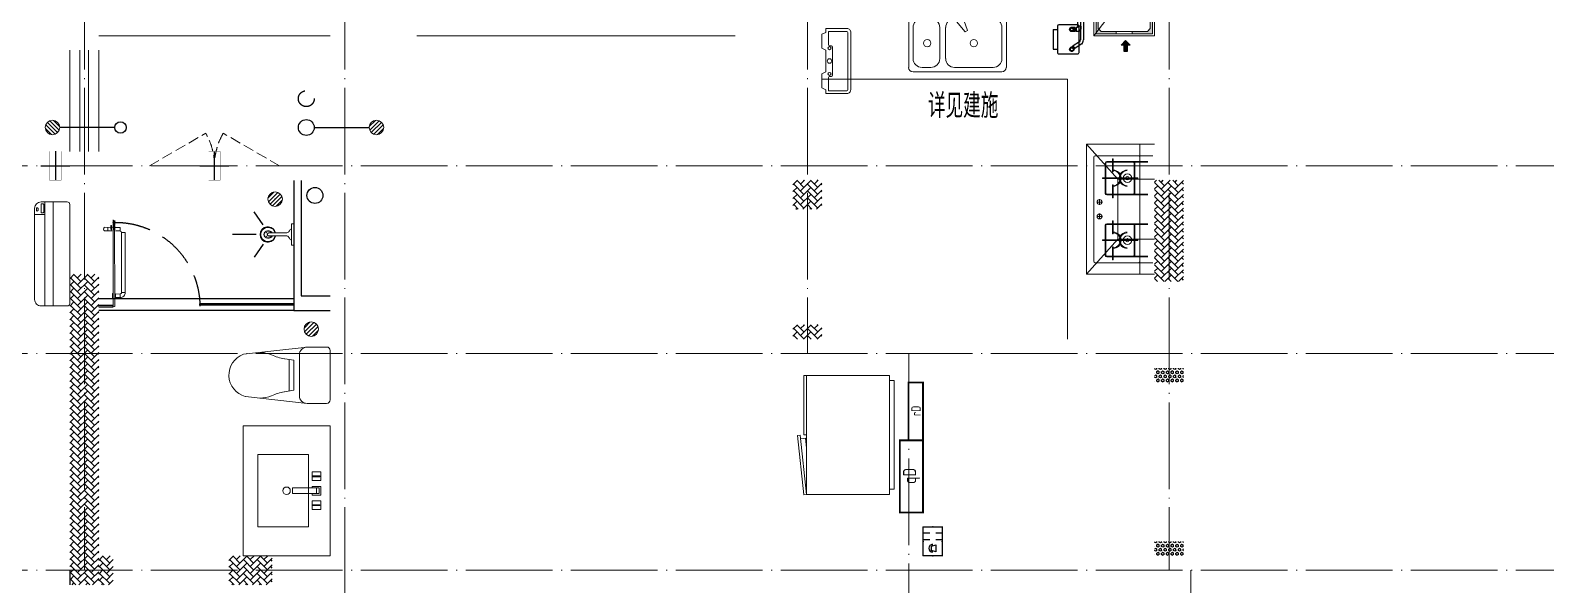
# Model space of a CAD drawing. Extents: x 27938 to 725830, y -209821 to 1628073.
# Drawn here: x 276543 to 287021, y 679457 to 683296 of the extents above; entities that cross this region are included whole.
import ezdxf
from ezdxf.enums import TextEntityAlignment as Align

# ---------------------------------------------------------------- set-up
doc = ezdxf.new("R2010")
doc.units = 0
doc.header["$LTSCALE"] = 1000
doc.header["$MEASUREMENT"] = 0
doc.linetypes.add('DASH', pattern=[0.35, 0.25, -0.1])
doc.linetypes.add('DOTE', pattern=[2.42, 2, -0.2, 0.02, -0.2])
for name, color, linetype in [('AH-FURNITURE', 1, 'Continuous'), ('EQUIP-安防', 3, 'Continuous'), ('IP-bath&kitchen-JOHNSON', 4, 'Continuous'), ('P-bath&kitchen-JOHNSON', 4, 'Continuous'), ('PUB_TEXT', 4, 'Continuous'), ('VPIPE-中水', 122, 'Continuous'), ('VPIPE-凝结', 150, 'Continuous'), ('VPIPE-废水', 31, 'Continuous'), ('VPIPE-雨水', 4, 'DASH'), ('保温', 6, 'Continuous'), ('建筑-排气道', 9, 'Continuous'), ('机电标识类', 1, 'Continuous')]:
    doc.layers.add(name, color=color, linetype=linetype)
for name, color, linetype, lineweight in [('DOTE', 19, 'DOTE', 9), ('EQUIP-消防', 3, 'Continuous', 20), ('LVTRY', 1, 'Continuous', 13), ('PUB_HATCH', 8, 'Continuous', 9), ('WINDOW', 144, 'Continuous', 15), ('平面-栏杆', 135, 'Continuous', 15), ('平面-看线', 45, 'Continuous', 15), ('平面-空调室内机', 176, 'Continuous', 9), ('平面-空调预留孔', 173, 'Continuous', 15), ('空调', 76, 'Continuous', 13), ('立面-洞口示意', 152, 'Continuous', 13)]:
    doc.layers.add(name, color=color, linetype=linetype, lineweight=lineweight)
doc.styles.add('_TCH_AXIS', font='COMPLEX', dxfattribs={"bigfont": 'GBCBIG'})
doc.styles.add('_TEL_DIM', font='SIMPLEX', dxfattribs={"width": 0.8, "height": 3.5, "bigfont": 'HZTXT'})
doc.styles.add('DIM_FONT', font='SIMPLEX.shx', dxfattribs={"width": 0.56})
doc.styles.add('房间名称', font='TSSDENG', dxfattribs={"width": 0.8, "bigfont": 'HZTXT'})

# ---------------------------------------------------------------- blocks, each defined once
blk = doc.blocks.new('rrrrrrrrrrrra')
for p, q in [((-112, 459), (-112, 324)), ((253, 484), (-87, 484)), ((278, 324), (278, 459)), ((-112, 324), (-64, -103)), ((278, 324), (228, -116)), ((-59, 271), (224, 271)), ((-21, 232), (-34, 154)), ((186, 232), (-21, 232)), ((186, 232), (199, 154)), ((191, 200), (-26, 200))]:
    blk.add_line(p, q)
for centre, radius, start, end in [((-87, 459), 25, 90, 180), ((253, 459), 25, 0, 90), ((-59, 324), 53.3, 180, 270), ((224, 324), 53.3, 270, 0), ((-323, 210), 294, 333.5369, 351.4828), ((488, 210), 294, 188.5172, 206.4631), ((149, -3), 224, 158.5202, 180), ((16, -3), 224, 0, 21.4798), ((84, -64), 153, 195.0773, 340.1181)]:
    blk.add_arc(centre, radius, start, end)
blk = doc.blocks.new('A$C1E0F638F')
for points in [[(500, 435), (500, 85), (0, 85), (0, 435)], [(270, 30), (230, 30), (230, 195), (270, 195)], [(120, 0), (180, 0), (180, 60), (120, 60)], [(147, 55), (153, 55), (153, 5), (147, 5)], [(230, 30), (270, 30), (270, 10), (230, 10)], [(380, 0), (320, 0), (320, 60), (380, 60)], [(353, 55), (347, 55), (347, 5), (353, 5)]]:
    blk.add_lwpolyline(points, close=True)
blk.add_lwpolyline([(270, 60), (280, 60), (280, 0), (220, 0), (220, 60), (230, 60)])
blk.add_circle((250, 236), 26)
blk = doc.blocks.new('$lvtry$00000171')
for p, q in [((-74, 11), (-11, 74)), ((-70, -27), (27, 70)), ((-53, -53), (53, 53)), ((-27, -70), (70, 27)), ((11, -74), (74, -11))]:
    blk.add_line(p, q)
blk.add_circle((0, 0), 75)
blk.add_point((0, 0))
blk = doc.blocks.new('135')
blk.add_hatch(color=256).paths.add_polyline_path([(5, 2), (4, -1), (-5, 2), (-4, 5)])
for p, q in [((-6, 19), (-3, 19)), ((-3, 19), (-6, 19)), ((-6, 3), (5, -2)), ((-6, 3), (-5, 3)), ((-5, 11), (-5, 31)), ((5, 11), (-5, 11)), ((5, 10), (-5, 10)), ((-5, 3), (-4, 6)), ((-4, 6), (5, 2)), ((0, 0), (0, 39)), ((6, 19), (3, 19)), ((3, 19), (6, 19)), ((4, -1), (5, 2)), ((5, 11), (5, 32)), ((4, -1), (6, -2))]:
    blk.add_line(p, q)
for centre, radius, start, end in [((6, 16), 13.5, 151.0147, 204.8403), ((13, 4), 20.5, 163.0924, 182.0012), ((-6, 4), 1, 184.2275, 248.4661), ((-5, 22), 0.5, 335.7643, 151.0147), ((4, 18), 9.42, 155.7643, 171.9773), ((9, 15), 14.6, 166.278, 198.0953), ((14, 4), 19.5, 163.7443, 182.5269), ((-5, 3), 0.5, 181.9385, 247.2597), ((5, 22), 0.5, 29.8425, 204.574), ((-6, 17), 11.7, 10.475, 24.574), ((-6, 15), 12.4, 338.6449, 16.0476), ((29, 7), 24, 172.9439, 199.2318), ((-6, 16), 13.4, 334.9111, 29.8425), ((26, 6), 20.6, 169.1454, 199.9526), ((6, -1), 1.17, 247.4597, 19.9526), ((6, -1), 0.5, 247.4597, 19.2318)]:
    blk.add_arc(centre, radius, start, end)
blk.add_open_spline([(-5, 31), (-4, 31), (-2, 33), (1, 29), (3, 31), (5, 32)], degree=3, knots=[0, 0, 0, 0, 3.066329, 6.218313, 11.124135, 11.124135, 11.124135, 11.124135])
blk = doc.blocks.new('SDFAWERAWER')
at = {"layer": 'LVTRY', "color": 1}
for p, q in [((593941, -1242210), (593784, -1242595)), ((593965, -1242220), (593807, -1242604)), ((593941, -1242210), (593965, -1242220)), ((593988, -1242191), (593978, -1242214)), ((594007, -1242226), (593978, -1242214)), ((594017, -1242203), (593988, -1242191)), ((594016, -1242220), (594027, -1242193)), ((594016, -1242220), (594022, -1242223)), ((594026, -1242204), (594018, -1242222)), ((594018, -1242222), (594021, -1242220)), ((594025, -1242211), (594021, -1242220)), ((594023, -1242221), (594022, -1242223)), ((594022, -1242223), (594024, -1242222)), ((594023, -1242211), (594030, -1242194)), ((594024, -1242221), (594024, -1242222)), ((594025, -1242211), (594031, -1242197)), ((594027, -1242193), (594033, -1242195)), ((594028, -1242234), (594078, -1242255)), ((594030, -1242194), (594031, -1242197)), ((594032, -1242197), (594033, -1242195)), ((594033, -1242195), (594034, -1242197)), ((594034, -1242198), (594034, -1242197)), ((594047, -1242201), (594036, -1242229)), ((594036, -1242229), (594039, -1242230)), ((594037, -1242211), (594088, -1242232)), ((594039, -1242230), (594045, -1242214)), ((594039, -1242230), (594042, -1242228)), ((594042, -1242228), (594051, -1242205)), ((594050, -1242202), (594043, -1242218)), ((594047, -1242201), (594050, -1242202)), ((594050, -1242202), (594051, -1242205)), ((594057, -1242246), (594067, -1242223)), ((593784, -1242595), (593807, -1242604)), ((593803, -1242641), (593813, -1242618)), ((593803, -1242641), (593833, -1242653)), ((593813, -1242618), (593842, -1242630)), ((593842, -1242630), (593833, -1242653)), ((593834, -1242656), (593833, -1242653)), ((593845, -1242629), (593834, -1242656)), ((593836, -1242657), (593834, -1242656)), ((593848, -1242630), (593836, -1242657)), ((593845, -1242629), (593842, -1242630)), ((593848, -1242630), (593845, -1242629)), ((593847, -1242662), (593858, -1242634)), ((593847, -1242662), (593850, -1242663)), ((593850, -1242663), (593861, -1242635)), ((593852, -1242662), (593862, -1242637)), ((593858, -1242634), (593861, -1242635)), ((593861, -1242635), (593862, -1242637))]:
    blk.add_line(p, q, dxfattribs=at)
blk.add_lwpolyline([(593823, -1242717), (594046, -1242174), (594037, -1242170), (593814, -1242713)], close=True, dxfattribs=at)
blk.add_arc((594075, -1242240), 15.3, 281.7932, 33.7019, dxfattribs=at)
for centre, major_axis, start_param, end_param in [((593974, -1242224), (3.93, 9.6), 0, 1.570796), ((593817, -1242608), (13.5, 33.1), 1.570796, 3.141593), ((593817, -1242608), (3.93, 9.6), 1.570796, 3.141593)]:
    blk.add_ellipse(centre, major_axis=major_axis, ratio=1, start_param=start_param, end_param=end_param, dxfattribs=at)
at = {"layer": 'P-bath&kitchen-JOHNSON', "color": 8, "linetype": 'DASH'}
blk.add_arc((593810, -1242714), 586, 67.5369, 157.1325, dxfattribs=at)
at = {"layer": 'LVTRY', "color": 1, "xscale": -1, "rotation": 157.7329157530927}
blk.add_blockref('135', (594045, -1242162), dxfattribs=at)
blk = doc.blocks.new('A$C5DCB2F21')
at = {"layer": 'IP-bath&kitchen-JOHNSON', "color": 8}
for p, q in [((-68, -213), (-158, -275)), ((0, -261), (0, -425)), ((68, -213), (158, -275))]:
    blk.add_line(p, q, dxfattribs=at)
at = {"layer": 'IP-bath&kitchen-JOHNSON', "color": 250}
for centre, major_axis, ratio, start_param, end_param in [((0, -179), (-51, 0), 0.990052, -1.36297, 4.504563), ((0, -178), (-26.8, 0), 0.994812, -1.167677, 4.309269)]:
    blk.add_ellipse(centre, major_axis=major_axis, ratio=ratio, start_param=start_param, end_param=end_param, dxfattribs=at)
at = {"layer": 'LVTRY', "color": 1}
for p, q in [((74, 0), (-74, 0)), ((-10, -174), (-10, -49)), ((11, -174), (11, -49))]:
    blk.add_line(p, q, dxfattribs=at)
blk.add_lwpolyline([(74, 0), (74, -16), (-74, -16), (-74, 0)], dxfattribs=at)
for points in [[(-26, -31, -0.364142), (-38, -16, -0.020495)], [(-10, -49, 0.214893), (-26, -31, 7.649644)], [(11, -49, -0.21439), (26, -31, -7.649644)], [(26, -31, 0.364142), (38, -16, 0.020495)]]:
    blk.add_lwpolyline(points, format="xyb", dxfattribs=at)
blk.add_arc((0, -174), 10.5, 180, 0, dxfattribs=at)
for centre, major_axis, ratio, start_param, end_param in [((0, -181), (53.6, 0), 0.987577, 1.76809, 7.656688), ((-12, -165), (0, 1.43), 0.85, -1.570796, 4.712389), ((-12, -189), (0, 1.43), 0.85, 4.712389, 10.995574), ((12, -165), (0, 1.43), 0.85, 4.712389, 10.995574), ((12, -189), (0, 1.43), 0.85, 4.712389, 10.995574)]:
    blk.add_ellipse(centre, major_axis=major_axis, ratio=ratio, start_param=start_param, end_param=end_param, dxfattribs=at)
blk = doc.blocks.new('FSFSFSFS')
at = {"layer": 'IP-bath&kitchen-JOHNSON'}
for p, q in [((496432, 524228), (495082, 524228)), ((495082, 524183), (495182, 524183)), ((495082, 524173), (495182, 524173)), ((496432, 524148), (495082, 524148)), ((495182, 524173), (495182, 524183)), ((496432, 524193), (495782, 524193)), ((495782, 524183), (495782, 524193)), ((496432, 524183), (495782, 524183))]:
    blk.add_line(p, q, dxfattribs=at)
at = {"layer": 'IP-bath&kitchen-JOHNSON', "color": 8}
for points in [[(496432, 525048), (496432, 524148), (496682, 524148)], [(496482, 525048), (496482, 524248), (496682, 524248)]]:
    blk.add_lwpolyline(points, dxfattribs=at)
at = {"layer": 'LVTRY', "color": 1}
blk.add_lwpolyline([(496082, 522448), (496682, 522448), (496682, 523348), (496082, 523348)], close=True, dxfattribs=at)
at = {"layer": 'IP-bath&kitchen-JOHNSON', "xscale": -1}
for name, p, rotation in [('SDFAWERAWER', (1515501, 1449334), 337.7402306568929), ('A$C5DCB2F21', (496432, 524673), 269.991511475553)]:
    blk.add_blockref(name, p, dxfattribs=dict(at, rotation=rotation))
at = {"layer": 'LVTRY', "xscale": 0.6666666667107826, "yscale": 0.6666666667107826}
for p in [(496302, 524918), (496552, 524018)]:
    blk.add_blockref('$lvtry$00000171', p, dxfattribs=at)
at = {"layer": 'LVTRY', "color": 1, "extrusion": (0, 0, -1), "zscale": -1, "rotation": 90.00000000000001}
blk.add_blockref('rrrrrrrrrrrra', (-496199, 523616), dxfattribs=at)
at = {"layer": 'LVTRY', "color": 1, "rotation": 90.00000000000001}
blk.add_blockref('A$C1E0F638F', (496617, 522649), dxfattribs=at)
blk = doc.blocks.new('rtyg7uyhg')
at = {"layer": 'LVTRY'}
for p, q in [((194235, 45489), (193621, 45489)), ((193590, 45458), (193590, 45069)), ((193682, 45407), (193888, 45407)), ((193896, 45430), (193858, 45326)), ((193875, 45316), (193946, 45401)), ((193926, 45440), (193940, 45432)), ((194112, 45407), (194173, 45407)), ((194265, 45069), (194265, 45458)), ((193621, 45131), (193621, 45346)), ((193858, 45326), (193875, 45316)), ((194010, 45346), (194010, 45131)), ((194051, 45131), (194051, 45346)), ((194235, 45346), (194235, 45131)), ((193948, 45069), (193682, 45069)), ((194173, 45069), (194112, 45069)), ((193621, 45039), (194235, 45039))]:
    blk.add_line(p, q, dxfattribs=at)
for centre, radius in [((193866, 45438), 20.5), ((193989, 45438), 20.5), ((194071, 45438), 20.5), ((193815, 45238), 25.6), ((194137, 45238), 25.6)]:
    blk.add_circle(centre, radius, dxfattribs=at)
for centre, radius, start, end in [((193621, 45458), 30.7, 90, 180), ((194235, 45458), 30.7, 360, 90), ((193682, 45346), 61.4, 90, 180), ((193916, 45423), 20.5, 60, 159.4623), ((193930, 45414), 20.5, 320.5377, 60), ((193948, 45346), 61.4, 360, 90), ((194112, 45346), 61.4, 90, 180), ((194173, 45346), 61.4, 360, 90), ((193621, 45069), 30.7, 180, 270), ((193682, 45131), 61.4, 180, 270), ((193948, 45131), 61.4, 270, 360), ((194112, 45131), 61.4, 180, 270), ((194173, 45131), 61.4, 270, 360), ((194235, 45069), 30.7, 270, 360)]:
    blk.add_arc(centre, radius, start, end, dxfattribs=at)
at = {"layer": 'LVTRY', "style": 'DIM_FONT', "width": 0.8, "flags": 9}
for tag in ['YSIZE', 'XSIZE']:
    blk.add_attdef(tag, (193928, 45488), '', height=0.5, rotation=90, dxfattribs=at)
blk = doc.blocks.new('A-Kitchen-7')
at = {"layer": 'LVTRY'}
for p, q in [((-519, 780), (-7, 834)), ((-4, 811), (-515, 756)), ((-29, 767), (-35, 806)), ((-7, 834), (-4, 811)), ((-515, 756), (-519, 780)), ((515, 756), (-515, 756)), ((-515, 756), (-515, 40)), ((-486, 761), (-485, 756)), ((-29, 767), (-112, 756)), ((515, 780), (0, 780)), ((0, 756), (0, 780)), ((515, 756), (515, 780)), ((515, 40), (515, 756)), ((-515, 40), (515, 40))]:
    blk.add_line(p, q, dxfattribs=at)
blk.add_lwpolyline([(-469, 40), (-469, 0), (469, 0), (469, 40)], close=True, dxfattribs=at)
blk = doc.blocks.new('A$C60D053AF')
at = {"layer": 'AH-FURNITURE', "color": 8}
for p, q in [((233, -90), (128, -90)), ((193, -71), (328, -71)), ((193, -91), (328, -91)), ((342, -97), (370, -143)), ((356, -83), (384, -129)), ((233, -110), (128, -110)), ((245, -129), (245, -122)), ((265, -129), (265, -122)), ((255, -281), (255, -251)), ((255, -281), (393, -281)), ((393, -281), (393, -251))]:
    blk.add_line(p, q, dxfattribs=at)
for points in [[(170, -68, 1), (170, -94), (193, -94), (193, -68)], [(234, -251), (414, -251, 0.414214), (424, -241), (424, -111, 0.414214), (414, -101), (234, -101, 0.414214), (224, -111), (224, -241, 0.414214)], [(268, -122), (268, -107, 0.414214), (248, -87), (233, -87), (233, -113), (242, -113), (242, -122)], [(242, -152, 1), (268, -152), (268, -129), (242, -129)], [(384, -161, 1), (402, -143), (386, -127), (368, -145)]]:
    blk.add_lwpolyline(points, format="xyb", close=True, dxfattribs=at)
for centre, radius in [((100, -100), 30), ((255, -152), 15), ((255, -152), 10), ((393, -152), 15), ((393, -152), 10)]:
    blk.add_circle(centre, radius, dxfattribs=at)
for radius in [40, 20]:
    blk.add_arc((328, -111), radius, 45, 90, dxfattribs=at)
blk = doc.blocks.new('FRSDFDGDGDRGDR')
at = {"layer": '平面-空调预留孔'}
for p, q in [((699612, 775044), (699612, 775441)), ((699619, 775448), (699746, 775448)), ((699746, 775448), (699746, 775355)), ((699720, 775342), (699720, 775143)), ((699727, 775349), (699740, 775349)), ((699727, 775136), (699740, 775136)), ((699746, 775130), (699746, 775037)), ((699746, 775037), (699619, 775037))]:
    blk.add_line(p, q, dxfattribs=at)
blk.add_lwpolyline([(699766, 775167), (699793, 775154), (699793, 775057), (699766, 775044), (699766, 775018), (699619, 775018, -0.414214), (699593, 775044), (699593, 775441, -0.414214), (699619, 775468), (699766, 775468), (699766, 775441), (699793, 775428), (699793, 775332), (699766, 775318)], format="xyb", close=True, dxfattribs=at)
for centre, radius in [((699740, 775332), 10.6), ((699740, 775243), 15.8), ((699740, 775154), 10.6)]:
    blk.add_circle(centre, radius, dxfattribs=at)
for centre, start, end in [((699619, 775441), 90, 180), ((699727, 775342), 90, 180), ((699740, 775355), 270, 360), ((699727, 775143), 180, 270), ((699740, 775130), 0, 90), ((699619, 775044), 180, 270)]:
    blk.add_arc(centre, 6.6, start, end, dxfattribs=at)
blk = doc.blocks.new('*U69')
h = blk.add_hatch(color=5)
h.set_gradient(color1=(0, 0, 255), rotation=180, tint=1)
h.paths.add_polyline_path([(0, 0), (-6.35, -6.35), (-6.35, -2.159), (-15, -2.159), (-15, 2.159), (-6.35, 2.159), (-6.35, 6.35)])
at = {"color": 0, "linetype": 'Continuous'}
blk.add_lwpolyline([(0, 0), (-6.35, -6.35), (-6.35, -2.159), (-15, -2.159), (-15, 2.159), (-6.35, 2.159), (-6.35, 6.35)], close=True, dxfattribs=at)
blk = doc.blocks.new('sgrsefv')
at = {"layer": 'PUB_HATCH'}
blk.add_hatch(color=256, dxfattribs=at).paths.add_polyline_path([(1112933, 840916), (1112933, 840646), (1113073, 840646), (1113073, 840661), (1112968, 840661), (1112948, 840681), (1112948, 840881), (1112968, 840901), (1113288, 840901), (1113308, 840881), (1113308, 840681), (1113288, 840661), (1113183, 840661), (1113183, 840646), (1113323, 840646), (1113323, 840916)])
at = {"layer": 'LVTRY', "color": 1}
for p, q in [((1113073, 840661), (1113073, 840646)), ((1113183, 840661), (1113183, 840646))]:
    blk.add_line(p, q, dxfattribs=at)
for points in [[(1112918, 840931), (1113338, 840931), (1113338, 840631), (1112918, 840631)], [(1112933, 840916), (1113323, 840916), (1113323, 840646), (1112933, 840646)], [(1113288, 840661), (1112968, 840661), (1112948, 840681), (1112948, 840881), (1112968, 840901), (1113288, 840901), (1113308, 840881), (1113308, 840681), (1113288, 840661)]]:
    blk.add_lwpolyline(points, close=True, dxfattribs=at)
at = {"layer": '立面-洞口示意'}
blk.add_lwpolyline([(1112918, 840931), (1113182, 840837), (1113338, 840631)], dxfattribs=at)
at = {"layer": '建筑-排气道', "xscale": -5, "yscale": 5, "zscale": 5, "rotation": 270}
blk.add_blockref('*U69', (1113118, 840599), dxfattribs=at)
blk = doc.blocks.new('GDGDGDRGDG')
at = {"layer": 'IP-bath&kitchen-JOHNSON', "color": 8}
blk.add_lwpolyline([(500282, 526348), (500282, 526148), (500082, 526148)], dxfattribs=at)
at = {"layer": 'LVTRY', "color": 251}
for p, q in [((502128, 525056), (501912, 525298)), ((502382, 525298), (501912, 525298)), ((501912, 525298), (501912, 524398)), ((502282, 524398), (502282, 525298)), ((502382, 525056), (502128, 525056)), ((502128, 525056), (502128, 524640)), ((501912, 524398), (502128, 524640)), ((502128, 524640), (502382, 524640)), ((501912, 524398), (502382, 524398))]:
    blk.add_line(p, q, dxfattribs=at)
at = {"layer": 'LVTRY'}
for p, q in [((501962, 524488), (501962, 525208)), ((501972, 525218), (502372, 525218)), ((502042, 525168), (502042, 524958)), ((502047, 525168), (502047, 524958)), ((502337, 525178), (502052, 525178)), ((502337, 525173), (502052, 525173)), ((502093, 525198), (502093, 525108)), ((502097, 525198), (502093, 525198)), ((502097, 525108), (502097, 525198)), ((502242, 524958), (502242, 525168)), ((502247, 524958), (502247, 525168)), ((502282, 525208), (502282, 524488)), ((502022, 525066), (502150, 525066)), ((502022, 525061), (502022, 525066)), ((502093, 525108), (502097, 525108)), ((502267, 525066), (502140, 525066)), ((502140, 525066), (502140, 525061)), ((502150, 525066), (502150, 525061)), ((502267, 525061), (502267, 525066)), ((502150, 525061), (502022, 525061)), ((502093, 524928), (502093, 525018)), ((502093, 525018), (502097, 525018)), ((502097, 525018), (502097, 524928)), ((502140, 525061), (502267, 525061)), ((502282, 524640), (502282, 525056)), ((501983, 524898), (502022, 524898)), ((502002, 524879), (502002, 524918)), ((502052, 524953), (502337, 524953)), ((502052, 524948), (502337, 524948)), ((502097, 524928), (502093, 524928)), ((501983, 524798), (502022, 524798)), ((502002, 524779), (502002, 524818)), ((502052, 524748), (502337, 524748)), ((502093, 524768), (502093, 524678)), ((502097, 524768), (502093, 524768)), ((502097, 524678), (502097, 524768)), ((502042, 524528), (502042, 524738)), ((502047, 524528), (502047, 524738)), ((502052, 524743), (502337, 524743)), ((502093, 524678), (502097, 524678)), ((502242, 524738), (502242, 524528)), ((502247, 524738), (502247, 524528)), ((502150, 524636), (502022, 524636)), ((502022, 524636), (502022, 524631)), ((502022, 524631), (502150, 524631)), ((502093, 524498), (502093, 524588)), ((502093, 524588), (502097, 524588)), ((502097, 524588), (502097, 524498)), ((502140, 524631), (502140, 524636)), ((502140, 524636), (502267, 524636)), ((502267, 524631), (502140, 524631)), ((502150, 524631), (502150, 524636)), ((502267, 524636), (502267, 524631)), ((502372, 524478), (501972, 524478)), ((502337, 524523), (502052, 524523)), ((502337, 524518), (502052, 524518)), ((502097, 524498), (502093, 524498))]:
    blk.add_line(p, q, dxfattribs=at)
blk.add_lwpolyline([(501782, 523948), (501782, 525748), (500082, 525748)], dxfattribs=at)
for centre, radius in [((502195, 525063), 29.7), ((502195, 525063), 11.7), ((502002, 524898), 17), ((502002, 524798), 17), ((502195, 524633), 29.7), ((502195, 524633), 11.7)]:
    blk.add_circle(centre, radius, dxfattribs=at)
for centre, radius, start, end in [((501972, 525208), 10, 90, 180), ((502052, 525168), 10, 90, 180), ((502052, 525168), 5, 90, 180), ((502237, 525168), 10, 0, 90), ((502237, 525168), 5, 0, 90), ((502272, 525208), 10, 0, 90), ((502095, 525063), 56.7, 2.2742, 87.7258), ((502095, 525063), 52.2, 2.4704, 87.5296), ((502195, 525063), 56.7, 92.2742, 177.7258), ((502195, 525063), 52.2, 92.4704, 177.5296), ((502052, 524958), 10, 180, 270), ((502052, 524958), 5, 180, 270), ((502095, 525063), 56.7, 272.2742, 357.7258), ((502095, 525063), 52.2, 272.4704, 357.5296), ((502195, 525063), 56.7, 182.2742, 267.7258), ((502195, 525063), 52.2, 182.4704, 267.5296), ((502237, 524958), 5, 270, 0), ((502237, 524958), 10, 270, 0), ((502052, 524738), 10, 90, 180), ((502237, 524738), 10, 0, 90), ((502052, 524738), 5, 90, 180), ((502095, 524633), 56.7, 2.2742, 87.7258), ((502095, 524633), 52.2, 2.4704, 87.5296), ((502195, 524633), 56.7, 92.2742, 177.7258), ((502195, 524633), 52.2, 92.4704, 177.5296), ((502237, 524738), 5, 0, 90), ((502095, 524633), 56.7, 272.2742, 357.7258), ((502095, 524633), 52.2, 272.4704, 357.5296), ((502195, 524633), 56.7, 182.2742, 267.7258), ((502195, 524633), 52.2, 182.4704, 267.5296), ((501972, 524488), 10, 180, 270), ((502052, 524528), 10, 180, 270), ((502052, 524528), 5, 180, 270), ((502237, 524528), 5, 270, 0), ((502237, 524528), 10, 270, 0), ((502272, 524488), 10, 270, 0)]:
    blk.add_arc(centre, radius, start, end, dxfattribs=at)
at = {"xscale": -1}
for name, p in [('sgrsefv', (1615301, -314583)), ('rtyg7uyhg', (694948, 480760)), ('FRSDFDGDGDRGDR', (1199875, -249369))]:
    blk.add_blockref(name, p, dxfattribs=at)
at = {"rotation": 270}
blk.add_blockref('A$C60D053AF', (501962, 526348), dxfattribs=at)
at = {"layer": 'LVTRY', "color": 1, "extrusion": (0, 0, -1), "xscale": -0.7999999999883585, "yscale": 0.7999999999883585, "zscale": -0.7999999999883585, "rotation": 270}
blk.add_blockref('A-Kitchen-7', (-500582, 523286), dxfattribs=at)
blk = doc.blocks.new('dongkong')
blk.add_wipeout([(-603756, 210771), (-603756, 210571), (-603836, 210571), (-603836, 210771)])
at = {"layer": '机电标识类', "color": 250, "linetype": 'DASH', "ltscale": 400}
for p, q in [((-603796, 210771), (-603796, 210571)), ((-603896, 210671), (-603696, 210671))]:
    blk.add_line(p, q, dxfattribs=at)
at = {"layer": '空调', "color": 6, "linetype": 'DASH', "const_width": 2}
blk.add_lwpolyline([(-603756, 210771), (-603756, 210571), (-603836, 210571), (-603836, 210771)], close=True, dxfattribs=at)
blk = doc.blocks.new('A$C001338C2')
for p, q in [((845, 304), (55, 304)), ((109, 215), (109, 304)), ((0, 249), (0, 22)), ((900, 22), (900, 249)), ((22, 0), (878, 0))]:
    blk.add_line(p, q)
at = {"lineweight": 5}
for p, q in [((900, 215), (0, 215)), ((900, 143), (0, 143))]:
    blk.add_line(p, q, dxfattribs=at)
for points in [[(73, 275), (57, 275, -0.414214), (51, 281), (51, 283, -0.414214), (57, 289), (73, 289, -0.414214), (79, 283), (79, 281, -0.414214)], [(89, 226), (22, 226, -0.414214), (17, 232), (17, 243, -0.414214), (22, 249), (89, 249, -0.414214), (95, 243), (95, 232, -0.414214)]]:
    blk.add_lwpolyline(points, format="xyb", close=True)
for centre, radius, start, end in [((55, 249), 55, 90, 180), ((845, 249), 55, 360, 90), ((22, 22), 22, 180, 270), ((878, 22), 22, 270, 360)]:
    blk.add_arc(centre, radius, start, end)
blk = doc.blocks.new('A$C263B1184')
at = {"layer": '保温', "linetype": 'ByBlock', "ltscale": 10}
h = blk.add_hatch(dxfattribs=at)
h.set_pattern_fill('AR-HBONE', color=251, scale=55)
h.set_pattern_definition([(45, (-1012960.393, -342660.66), (0, 47.4157523), [100.584, -33.528]), (135, (-1012936.685, -342636.954), (3e-15, 47.4157523), [100.584, -33.528])])
h.paths.add_polyline_path([(-3700, 8800), (-3700, 9000), (-3900, 9000), (-3900, 8800)])
h = blk.add_hatch(dxfattribs=at)
h.set_pattern_fill('AR-HBONE', color=251, scale=55)
h.set_pattern_definition([(45, (-503782.47, -516048.46), (0, 47.4157523), [100.584, -33.528]), (135, (-503758.762, -516024.753), (3e-15, 47.4157523), [100.584, -33.528])])
h.paths.add_polyline_path([(-1200, 8300), (-1200, 9000), (-1400, 9000), (-1400, 8300)])
h = blk.add_hatch(dxfattribs=at)
h.set_pattern_fill('AR-HBONE', color=251, scale=55)
h.set_pattern_definition([(45, (-1017960.394, -343310.663), (0, 47.4157523), [100.584, -33.528]), (135, (-1017936.686, -343286.955), (3e-15, 47.4157523), [100.584, -33.528])])
h.paths.add_polyline_path([(-8700, 6200), (-8700, 8350), (-8900, 8350), (-8900, 6200)])
h = blk.add_hatch(dxfattribs=at)
h.set_pattern_fill('AR-HBONE', color=251, scale=55)
h.set_pattern_definition([(45, (-1012960.295, -343660.66), (0, 47.4157523), [100.584, -33.528]), (135, (-1012936.587, -343636.954), (3e-15, 47.4157523), [100.584, -33.528])])
h.paths.add_polyline_path([(-3700, 7900), (-3700, 8000), (-3900, 8000), (-3900, 7900)])
at = {"layer": '保温', "linetype": 'Continuous', "ltscale": 10}
h = blk.add_hatch(dxfattribs=at)
h.set_pattern_fill('HEX', color=251, scale=10, angle=90, style=0)
h.set_pattern_definition([(90, (-503782.47, -517398.46), (-16.49778, 1e-15), [9.525, -19.05]), (210, (-503782.47, -517398.46), (8.24889, -14.2874966), [9.525, -19.05]), (150, (-503782.47, -517388.935), (-8.24889, -14.2874966), [9.525, -19.05])])
h.paths.add_polyline_path([(-1200, 7600), (-1200, 7700), (-1400, 7700), (-1400, 7600)])
h = blk.add_hatch(dxfattribs=at)
h.set_pattern_fill('HEX', color=251, scale=10, angle=90, style=0)
h.set_pattern_definition([(90, (-503782.47, -518598.46), (-16.49778, 1e-15), [9.525, -19.05]), (210, (-503782.47, -518598.46), (8.24889, -14.2874966), [9.525, -19.05]), (150, (-503782.47, -518588.935), (-8.24889, -14.2874966), [9.525, -19.05])])
h.paths.add_polyline_path([(-1200, 6400), (-1200, 6500), (-1400, 6500), (-1400, 6400)])
at = {"layer": '保温', "linetype": 'ByBlock', "ltscale": 10}
h = blk.add_hatch(dxfattribs=at)
h.set_pattern_fill('AR-HBONE', color=251, scale=55)
h.set_pattern_definition([(45, (-1017760.394, -345260.66), (0, 47.4157523), [100.584, -33.528]), (135, (-1017736.686, -345236.954), (3e-15, 47.4157523), [100.584, -33.528])])
h.paths.add_polyline_path([(-8600, 6200), (-8600, 6400), (-8700, 6400), (-8700, 6200)])
h = blk.add_hatch(dxfattribs=at)
h.set_pattern_fill('AR-HBONE', color=251, scale=55)
h.set_pattern_definition([(45, (-1016860.394, -345260.66), (0, 47.4157523), [100.584, -33.528]), (135, (-1016836.686, -345236.954), (3e-15, 47.4157523), [100.584, -33.528])])
h.paths.add_polyline_path([(-7500, 6200), (-7500, 6400), (-7800, 6400), (-7800, 6200)])
at = {"layer": '保温', "color": 251, "linetype": 'ByBlock', "ltscale": 10}
blk.add_line((-8900, 6300), (-8900, 6200), dxfattribs=at)
blk = doc.blocks.new('GDRDADWDAD')
at = {"layer": 'DOTE', "linetype": 'DOTE', "ltscale": 0.3}
for p, q in [((276917, 690157), (276917, 679557)), ((278717, 690157), (278717, 671157)), ((281917, 690157), (281917, 681057)), ((284417, 690157), (284417, 679557)), ((270117, 682357), (328917, 682357)), ((270117, 681057), (328917, 681057)), ((282617, 681057), (282617, 671157)), ((270117, 679557), (328917, 679557)), ((284567, 679557), (284567, 677457))]:
    blk.add_line(p, q, dxfattribs=at)
blk = doc.blocks.new('$equip$00002628')
at = {"linetype": 'Continuous'}
for p, q in [((-0.625, 0.415), (0.625, 0.415)), ((-0.625, -0.415), (-0.625, 0.415)), ((-0.472, 0.01), (-0.409, 0.01)), ((-0.446, -0.138), (-0.395, 0.058)), ((-0.395, 0.058), (-0.395, 0.058)), ((-0.395, 0.058), (-0.206, 0.058)), ((-0.206, 0.058), (-0.155, -0.138)), ((-0.191, 0.01), (-0.129, 0.01)), ((0.071, 0.129), (0.071, 0.415)), ((0.35, 0.129), (0.35, 0.415)), ((0.625, 0.415), (0.625, -0.415)), ((0.625, -0.415), (-0.625, -0.415)), ((-0.155, -0.138), (-0.446, -0.138)), ((0.071, -0.415), (0.071, -0.129)), ((0.35, -0.415), (0.35, -0.129))]:
    blk.add_line(p, q, dxfattribs=at)
at = {"const_width": 0.05}
blk.add_lwpolyline([(-0.625, 0.415), (0.625, 0.415), (0.625, -0.415), (-0.625, -0.415), (-0.625, 0.415), (0.625, 0.415)], dxfattribs=at)
at = {"linetype": 'Continuous'}
blk.add_arc((-0.3, -0.011), 0.173, 6.98974, 173.01026, dxfattribs=at)
for p in [(-0.625, 0), (0, 0.415), (0, -0.415), (0.625, 0)]:
    blk.add_point(p)
at = {"color": 7, "style": '_TEL_DIM', "flags": 1}
blk.add_attdef('A', text='', height=0.000025, dxfattribs=at).set_placement((0, 0), align=Align.MIDDLE_CENTER)
blk = doc.blocks.new('GDGRDGDRGDFD')
at = {"layer": 'EQUIP-消防', "const_width": 12.8}
blk.add_lwpolyline([(136867, 335508), (136367, 335508), (136367, 335348), (136867, 335348)], close=True, dxfattribs=at)
at = {"layer": 'PUB_TEXT', "color": 7, "true_color": 0xffffff, "style": '房间名称', "width": 0.8}
blk.add_text('qD', height=90, dxfattribs=at).set_placement((136565, 335396))
blk = doc.blocks.new('FSFSFSFSEG')
at = {"layer": 'EQUIP-消防', "const_width": 12.8}
blk.add_lwpolyline([(136867, 335153), (136467, 335153), (136467, 335053), (136867, 335053)], close=True, dxfattribs=at)
at = {"layer": 'PUB_TEXT', "color": 7, "true_color": 0xffffff, "style": '房间名称', "width": 0.8}
blk.add_text('rD', height=64.8, dxfattribs=at).set_placement((136634, 335069))
blk = doc.blocks.new('HFHFHTFCD')
at = {"rotation": 90}
for name, p in [('FSFSFSFSEG', (617769, 235157)), ('GDGRDGDRGDFD', (618064, 234757))]:
    blk.add_blockref(name, p, dxfattribs=at)
at = {"layer": 'EQUIP-安防', "xscale": 160, "yscale": 160, "zscale": 160, "rotation": 90}
blk.add_blockref('$equip$00002628', (282783, 370924), dxfattribs=at)

msp = doc.modelspace()

# ---------------------------------------------------------------- linework, layer by layer
at = {"layer": 'VPIPE-中水', "linetype": 'Continuous'}
msp.add_circle((278511.4, 682152.2), 55, dxfattribs=at)
at = {"layer": 'VPIPE-凝结', "ltscale": 0.1}
for p, q in [((277126.6, 682622.7), (276746.6, 682622.7)), ((278506.6, 682622.7), (278886.6, 682622.7))]:
    msp.add_line(p, q, dxfattribs=at)
at = {"layer": 'VPIPE-凝结'}
msp.add_circle((277166.6, 682622.7), 40, dxfattribs=at)
at = {"layer": 'VPIPE-废水'}
msp.add_circle((278451.6, 682622.2), 55, dxfattribs=at)
at = {"layer": 'VPIPE-雨水'}
msp.add_circle((278451.6, 682822.2), 55, dxfattribs=at)
at = {"layer": '平面-栏杆'}
for points in [[(276886.6, 683157.2), (276886.3, 682457.2)], [(276946.6, 683157.2), (276946.3, 682457.2)]]:
    msp.add_lwpolyline(points, dxfattribs=at)
at = {"layer": '平面-看线'}
for points in [[(278616.6, 683257.2), (277016.6, 683257.5)], [(281416.6, 683257.2), (279216.6, 683257.5)], [(277016.6, 683157.2), (277016.3, 682457.2)]]:
    msp.add_lwpolyline(points, dxfattribs=at)

# ---------------------------------------------------------------- block references
for name, p in [('GDGDGDRGDG', (-218065.9, 157208.7)), ('FSFSFSFS', (-218065.9, 157208.7)), ('HFHFHTFCD', (0, 308833.4))]:
    msp.add_blockref(name, p)
at = {"layer": 'LVTRY', "yscale": 0.6666666667107825}
for p, xscale, rotation in [((276696.6, 682622.7), 0.6666666667107825, 269.9999999939778), ((278936.6, 682622.7), -0.6666666667107825, 90.00000000602213)]:
    msp.add_blockref('$lvtry$00000171', p, dxfattribs=dict(at, xscale=xscale, rotation=rotation))
at = {"layer": '平面-空调室内机', "ltscale": 0.3}
msp.add_blockref('dongkong', (880512.5, 471686.5), dxfattribs=at)
at = {"layer": '平面-空调预留孔', "xscale": -0.8000000000465648, "yscale": 0.8000000000465648, "zscale": 0.8000000000465646, "rotation": 89.99999976656984}
msp.add_blockref('A$C001338C2', (276816.5, 682107.4), dxfattribs=at)

# ---------------------------------------------------------------- texts
at = {"layer": 'PUB_TEXT', "style": '_TCH_AXIS'}
msp.add_text('详见建施', height=168.79, dxfattribs=at).set_placement((282750.5, 682688.4))

# ---------------------------------------------------------------- next in the draw order: linework, layer by layer
at = {"layer": '平面-看线'}
msp.add_line((276816.3, 682457.2), (276816.6, 683157.2), dxfattribs=at)

# ---------------------------------------------------------------- next in the draw order: block references
at = {"layer": '平面-空调室内机', "ltscale": 0.3, "xscale": -1, "rotation": 180}
msp.add_blockref('dongkong', (881612.6, 893028), dxfattribs=at)

# ---------------------------------------------------------------- next in the draw order: linework, layer by layer
at = {"layer": 'WINDOW', "color": 250, "linetype": 'DASH', "ltscale": 0.3}
for points in [[(277366.6, 682357.2), (277756.3, 682582.1, -0.1316053), (277816.6, 682357.2)], [(278266.6, 682357.2), (277876.8, 682582.1, 0.1316053), (277816.6, 682357.2)]]:
    msp.add_lwpolyline(points, format="xyb", dxfattribs=at)

# ---------------------------------------------------------------- next in the draw order: block references
for name, p in [('GDRDADWDAD', (0, 0)), ('A$C263B1184', (285716.6, 673257.2))]:
    msp.add_blockref(name, p)

doc.saveas('drawing.dxf')
